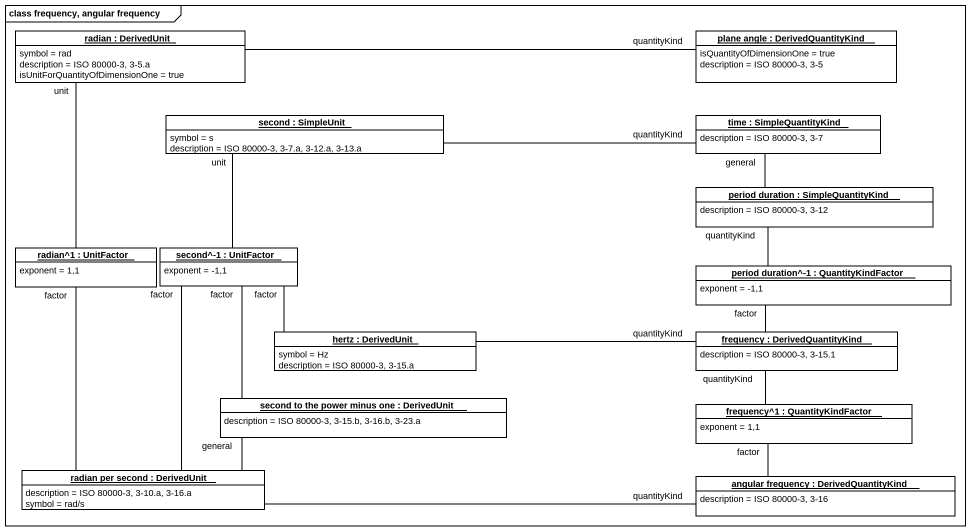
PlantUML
@startuml
mainframe class frequency, angular frequency
hide circle
hide empty members
object "radian : DerivedUnit" as radian #FFFFFF {
  symbol = rad
  description = ISO 80000-3, 3-5.a
  isUnitForQuantityOfDimensionOne = true
}
object "plane angle : DerivedQuantityKind" as plane_angle #FFFFFF {
  isQuantityOfDimensionOne = true
  description = ISO 80000-3, 3-5
}
object "second : SimpleUnit" as second #FFFFFF {
  symbol = s
  description = ISO 80000-3, 3-7.a, 3-12.a, 3-13.a
}
object "time : SimpleQuantityKind" as time #FFFFFF {
  description = ISO 80000-3, 3-7
}
object "period duration : SimpleQuantityKind" as period_duration #FFFFFF {
  description = ISO 80000-3, 3-12
}
object "radian^1 : UnitFactor" as radian_1 #FFFFFF {
  exponent = 1,1
}
object "second^-1 : UnitFactor" as second_1 #FFFFFF {
  exponent = -1,1
}
object "period duration^-1 : QuantityKindFactor" as period_duration_1 #FFFFFF {
  exponent = -1,1
}
object "hertz : DerivedUnit" as hertz #FFFFFF {
  symbol = Hz
  description = ISO 80000-3, 3-15.a
}
object "frequency : DerivedQuantityKind" as frequency #FFFFFF {
  description = ISO 80000-3, 3-15.1
}
object "second to the power minus one : DerivedUnit" as second_to_the_power_minus #FFFFFF {
  description = ISO 80000-3, 3-15.b, 3-16.b, 3-23.a
}
object "frequency^1 : QuantityKindFactor" as frequency_1 #FFFFFF {
  exponent = 1,1
}
object "radian per second : DerivedUnit" as radian_per_second #FFFFFF {
  description = ISO 80000-3, 3-10.a, 3-16.a
  symbol = rad/s
}
object "angular frequency : DerivedQuantityKind" as angular_frequency #FFFFFF {
  description = ISO 80000-3, 3-16
}
radian -right- plane_angle : quantityKind
radian -- radian_1 : unit
second -right- time : quantityKind
second -- second_1 : unit
period_duration -up- time : general
period_duration -- period_duration_1 : quantityKind
radian_1 -- radian_per_second : factor
second_1 -right- hertz : factor
second_1 -- second_to_the_power_minus : factor
second_1 -- radian_per_second : factor
period_duration_1 -- frequency : factor
hertz -right- frequency : quantityKind
frequency -- frequency_1 : quantityKind
second_to_the_power_minus -left- radian_per_second : general
frequency_1 -- angular_frequency : factor
radian_per_second -right- angular_frequency : quantityKind
@enduml
